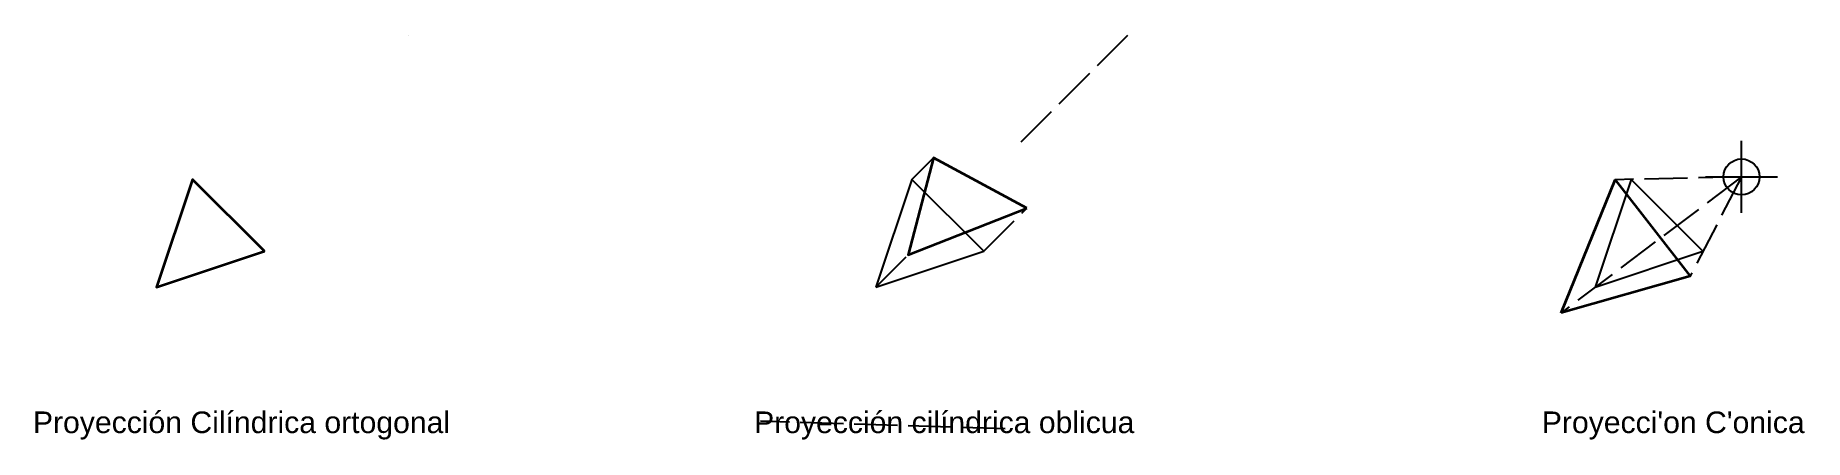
# Model space of a CAD drawing. Header units: inches. Extents: x -0.4 to 48.8, y -1.2 to 10.
import ezdxf

# ---------------------------------------------------------------- set-up
doc = ezdxf.new("R2010")
doc.units = ezdxf.units.IN
doc.header["$LTSCALE"] = 0.1
doc.header["$MEASUREMENT"] = 0
doc.header["$PDMODE"] = 34
doc.header["$PDSIZE"] = -10
doc.linetypes.add('ACAD_ISO02W100', pattern=[15, 12, -3])
for name, color, linetype in [('ejes', 52, 'ACAD_ISO02W100'), ('objeto', 10, 'Continuous'), ('plano', 130, 'Continuous')]:
    doc.layers.add(name, color=color, linetype=linetype)
doc.layers.add('proyección', color=82, linetype='Continuous', lineweight=35)
doc.styles.get("Standard").update_dxf_attribs({"font": 'arial.ttf'})

msp = doc.modelspace()

# ---------------------------------------------------------------- linework, layer by layer
at = {"layer": 'ejes'}
for points in [[(30, 10, 0), (27, 7, 10)], [(24, 6, 2), (24.6, 6.6, 0)], [(4, 6, 2), (4, 6, 0)], [(47.071, 6.067, 15.9), (42.053, 2.287, 0)], [(47.071, 6.067, 15.9), (43.558, 5.99, 0)], [(47.071, 6.067, 15.9), (45.64, 3.305, 0)], [(26, 4, 4), (27.2, 5.2, 0)], [(6, 4, 4), (6, 4, 0)], [(23, 3, 3), (23.9, 3.9, 0)], [(3, 3, 3), (3, 3, 0)], [(26.598, -0.932, 0), (19.794, -0.721, 0)]]:
    msp.add_polyline3d(points, dxfattribs=at)
at = {"layer": 'objeto'}
for points in [[(3, 3, 3), (6, 4, 4), (4, 6, 2)], [(23, 3, 3), (26, 4, 4), (24, 6, 2)], [(43, 3, 3), (46, 4, 4), (44, 6, 2)]]:
    msp.add_polyline3d(points, close=True, dxfattribs=at)
msp.add_polyline3d([(4, 6, 2), (3, 3, 3)], dxfattribs=at)
at = {"layer": 'plano'}
msp.add_point((47.071, 6.067, 15.9), dxfattribs=at)
at = {"layer": 'proyección'}
for points in [[(27.2, 5.2), (24.6, 6.6), (23.9, 3.9), (27.2, 5.2)], [(6, 4), (4, 6), (3, 3), (6, 4)]]:
    msp.add_lwpolyline(points, dxfattribs=at)
at = {"layer": 'proyección', "lineweight": 90}
msp.add_polyline3d([(10, 10, 0), (10, 10, 10)], dxfattribs=at)
at = {"layer": 'proyección'}
msp.add_polyline3d([(42.053, 2.287, 0), (43.558, 5.99, 0), (45.64, 3.305, 0), (42.053, 2.287, 0)], dxfattribs=at)

# ---------------------------------------------------------------- texts
at = {"layer": 'plano'}
for s, p in [('Proyección Cilíndrica ortogonal', (-0.437, -1.052)), ('Proyección cilíndrica oblicua', (19.615, -1.052)), ("Proyecci'on C'onica", (41.519, -1.052))]:
    msp.add_text(s, height=0.6, dxfattribs=at).set_placement(p)

doc.saveas('drawing.dxf')
